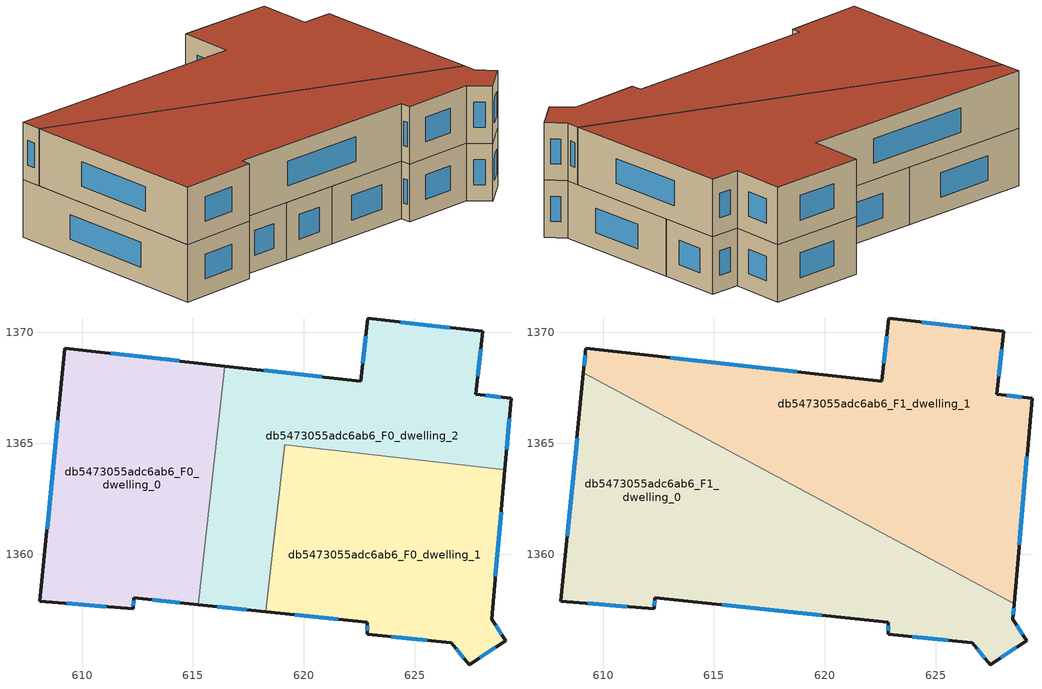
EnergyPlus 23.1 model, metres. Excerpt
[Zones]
db5473055adc6ab6_F0_dwelling_0
 floor ground (EU_floor_Construction): 616.44,1368.49 615.24,1357.72 612.34,1358.03 612.3,1357.55 608.1,1357.87 609.23,1369.3 z0
 wall outside (EU_wall_Construction): 616.44,1368.49 609.23,1369.3 608.1,1357.87 612.3,1357.55 612.34,1358.03 615.24,1357.72 z0:3
 wall to db5473055adc6ab6_F0_dwelling_2 (EU_wall_Construction): 615.24,1357.72 616.44,1368.49 z0:3
 window (EU_Window_Construction): 609.3,1357.78 611.1,1357.64 / 608.91,1366.03 608.42,1361.13 / 614.38,1368.72 611.29,1369.06 / 613.17,1357.94 614.41,1357.81 / 612.31,1357.68 612.33,1357.89 z0.86:2.14
db5473055adc6ab6_F0_dwelling_1
 floor ground (EU_floor_Construction): 629.07,1363.82 628.48,1357.06 629.11,1356.1 627.46,1355.02 626.65,1356.01 622.86,1356.39 622.87,1356.92 618.3,1357.4 619.14,1364.93 z0
 wall outside (EU_wall_Construction): 618.3,1357.4 622.87,1356.92 622.86,1356.39 626.65,1356.01 627.46,1355.02 629.11,1356.1 628.48,1357.06 629.07,1363.82 z0:3
 wall to db5473055adc6ab6_F0_dwelling_2 (EU_wall_Construction): 629.07,1363.82 619.14,1364.93 618.3,1357.4 z0:3
 window (EU_Window_Construction): 623.95,1356.28 625.57,1356.12 / 622.87,1356.77 622.87,1356.54 / 619.6,1357.26 621.56,1357.06 / 628.65,1358.99 628.9,1361.89 / 628.93,1356.38 628.66,1356.79 / 627.93,1355.33 628.64,1355.79 / 626.88,1355.73 627.23,1355.31 z0.86:2.14
db5473055adc6ab6_F0_dwelling_2
 floor ground (EU_floor_Construction): 628.07,1370.05 627.76,1367.21 629.35,1367.04 629.07,1363.82 619.14,1364.93 618.3,1357.4 615.24,1357.72 616.44,1368.49 622.58,1367.8 622.89,1370.63 z0
 wall outside (EU_wall_Construction): 629.07,1363.82 629.35,1367.04 627.76,1367.21 628.07,1370.05 622.89,1370.63 622.58,1367.8 616.44,1368.49 / 615.24,1357.72 618.3,1357.4 z0:3
 window (EU_Window_Construction): 629.15,1364.74 629.27,1366.12 / 616.11,1357.63 617.42,1357.49 / 620.82,1367.99 618.2,1368.29 / 622.8,1369.82 622.67,1368.61 / 626.59,1370.22 624.37,1370.47 / 627.85,1368.03 627.98,1369.24 / 628.9,1367.09 628.21,1367.16 z0.86:2.14
db5473055adc6ab6_F1_dwelling_0
 floor to db5473055adc6ab6_F0_dwelling_0 (EU_floor_Construction): 616,1364.49 615.24,1357.72 612.34,1358.03 612.3,1357.55 608.1,1357.87 609.12,1368.18 z3
 floor to db5473055adc6ab6_F0_dwelling_1 (EU_floor_Construction): 628.54,1357.77 628.48,1357.06 629.11,1356.1 627.46,1355.02 626.65,1356.01 622.86,1356.39 622.87,1356.92 618.3,1357.4 618.92,1362.93 z3
 floor to db5473055adc6ab6_F0_dwelling_2 (EU_floor_Construction): 618.92,1362.93 618.3,1357.4 615.24,1357.72 616,1364.49 z3
 wall outside (EU_wall_Construction): 609.12,1368.18 608.1,1357.87 612.3,1357.55 612.34,1358.03 622.87,1356.92 622.86,1356.39 626.65,1356.01 627.46,1355.02 629.11,1356.1 628.48,1357.06 628.54,1357.76 z3:6
 wall to db5473055adc6ab6_F1_dwelling_1 (EU_wall_Construction): 628.54,1357.76 609.12,1368.18 z3:6
 window (EU_Window_Construction): 626.88,1355.73 627.23,1355.31 / 623.95,1356.28 625.57,1356.12 / 622.87,1356.77 622.87,1356.54 / 615.35,1357.71 619.86,1357.24 / 612.31,1357.68 612.33,1357.89 / 609.3,1357.78 611.1,1357.64 / 608.83,1365.24 608.39,1360.82 / 628.5,1357.26 628.52,1357.56 / 628.93,1356.38 628.66,1356.79 / 627.93,1355.33 628.64,1355.79 z3.86:5.14
 roof outside (EU_roof_Construction): 629.11,1356.1 628.48,1357.06 628.54,1357.76 609.12,1368.18 608.1,1357.87 612.3,1357.55 612.34,1358.03 622.87,1356.92 622.86,1356.39 626.65,1356.01 627.46,1355.02 z6
db5473055adc6ab6_F1_dwelling_1
 floor to db5473055adc6ab6_F0_dwelling_2 (EU_floor_Construction): 628.07,1370.05 627.76,1367.21 629.35,1367.04 629.07,1363.82 619.14,1364.93 618.92,1362.93 616,1364.49 616.44,1368.49 622.58,1367.8 622.89,1370.63 z3
 floor to db5473055adc6ab6_F0_dwelling_0 (EU_floor_Construction): 616.44,1368.49 616,1364.49 609.12,1368.18 609.23,1369.3 z3
 floor to db5473055adc6ab6_F0_dwelling_1 (EU_floor_Construction): 629.07,1363.82 628.54,1357.77 618.92,1362.93 619.14,1364.93 z3
 wall outside (EU_wall_Construction): 628.54,1357.76 629.35,1367.04 627.76,1367.21 628.07,1370.05 622.89,1370.63 622.58,1367.8 609.23,1369.3 609.12,1368.18 z3:6
 window (EU_Window_Construction): 628.9,1367.09 628.21,1367.16 / 628.77,1360.41 629.12,1364.39 / 609.19,1368.98 609.15,1368.5 / 618.76,1368.23 613.04,1368.87 / 622.8,1369.82 622.67,1368.61 / 626.59,1370.22 624.37,1370.47 / 627.85,1368.03 627.98,1369.24 z3.86:5.14
 roof outside (EU_roof_Construction): 628.54,1357.76 629.35,1367.04 627.76,1367.21 628.07,1370.05 622.89,1370.63 622.58,1367.8 609.23,1369.3 609.12,1368.18 z6
[Building]
EU S2 Campaign: North Axis=0; Terrain=City; Solar Distribution=FullExterior
[Site:Location]
Helsinki-Vantaa.AP: Latitude=60.317; Longitude=24.963; Time Zone=2; Elevation=54.6
[SizingPeriod:WeatherFileDays]
AnnualSizingPeriod: Begin Month=1; Begin Day of Month=1; End Month=12; End Day of Month=31; Day of Week for Start Day=Monday; Use Weather File Daylight Saving Period=No; Use Weather File Rain and Snow Indicators=No
[MATERIAL]
EU_InternalMass_Material: Roughness=MediumRough; Thickness=0.1; Conductivity=1; Density=1800; Specific Heat=900; Thermal Absorptance=0.9; Solar Absorptance=0.7; Visible Absorptance=0.7
[MATERIAL:NOMASS] Roughness=MediumRough; Thermal Absorptance=0.9; Solar Absorptance=0.7; Visible Absorptance=0.7
Name | Thermal Resistance
EU_wall_NoMass | 1.10183
EU_roof_NoMass; EU_floor_NoMass | 1.70606
[WINDOWMATERIAL:SIMPLEGLAZINGSYSTEM]
EU_Window_SimpleGlazing: UFactor=3.11035; Solar Heat Gain Coefficient=0.8; Visible Transmittance=0.8
[CONSTRUCTION]
EU_wall_Construction: EU_wall_NoMass
EU_roof_Construction: EU_roof_NoMass
EU_floor_Construction: EU_floor_NoMass
EU_Window_Construction: EU_Window_SimpleGlazing
EU_InternalMass_Construction: EU_InternalMass_Material
[ZONE] Type=1; Multiplier=1; Ceiling Height=autocalculate; Floor Area=autocalculate; Part of Total Floor Area=Yes
Name | Volume
db5473055adc6ab6_F0_dwelling_0 | 240.911
db5473055adc6ab6_F1_dwelling_0; db5473055adc6ab6_F1_dwelling_1 | 361.381
db5473055adc6ab6_F0_dwelling_1 | 240.929
db5473055adc6ab6_F0_dwelling_2 | 240.907
[INTERNALMASS] Construction=EU_InternalMass_Construction
Name | Zone or ZoneList | Surface Area
db5473055adc6ab6_F0_dwelling_0_EU_InternalMass | db5473055adc6ab6_F0_dwelling_0 | 80.3021
db5473055adc6ab6_F0_dwelling_1_EU_InternalMass | db5473055adc6ab6_F0_dwelling_1 | 80.3118
db5473055adc6ab6_F0_dwelling_2_EU_InternalMass | db5473055adc6ab6_F0_dwelling_2 | 80.302
db5473055adc6ab6_F1_dwelling_0_EU_InternalMass | db5473055adc6ab6_F1_dwelling_0 | 120.46
db5473055adc6ab6_F1_dwelling_1_EU_InternalMass | db5473055adc6ab6_F1_dwelling_1 | 120.46
[OTHEREQUIPMENT] Fuel Type=Electricity; Design Level Calculation Method=Watts/Area; Power per Zone Floor Area=1; Fraction Latent=0; Fraction Radiant=0; Fraction Lost=0; Carbon Dioxide Generation Rate=0; EndUse Subcategory=EU_Step8_InternalGains
Name | Zone or ZoneList or Space or SpaceList | Schedule
EU_Step8_InternalGain_db5473055adc6ab6_F0_dwelling_0_f000 | db5473055adc6ab6_F0_dwelling_0 | EU_Step8_GainSchedule_db5473055adc6ab6_F0_dwelling_0_f000
EU_Step8_InternalGain_db5473055adc6ab6_F0_dwelling_1_f000 | db5473055adc6ab6_F0_dwelling_1 | EU_Step8_GainSchedule_db5473055adc6ab6_F0_dwelling_1_f000
EU_Step8_InternalGain_db5473055adc6ab6_F0_dwelling_2_f000 | db5473055adc6ab6_F0_dwelling_2 | EU_Step8_GainSchedule_db5473055adc6ab6_F0_dwelling_2_f000
EU_Step8_InternalGain_db5473055adc6ab6_F1_dwelling_0_f000 | db5473055adc6ab6_F1_dwelling_0 | EU_Step8_GainSchedule_db5473055adc6ab6_F1_dwelling_0_f000
EU_Step8_InternalGain_db5473055adc6ab6_F1_dwelling_1_f000 | db5473055adc6ab6_F1_dwelling_1 | EU_Step8_GainSchedule_db5473055adc6ab6_F1_dwelling_1_f000
[ZONEVENTILATION:DESIGNFLOWRATE] Schedule=EU_AlwaysOn; Design Flow Rate Calculation Method=AirChanges/Hour; Air Changes per Hour=0.756316; Ventilation Type=Natural; Fan Pressure Rise=0; Fan Total Efficiency=1; Constant Term Coefficient=1; Temperature Term Coefficient=0; Velocity Term Coefficient=0; Velocity Squared Term Coefficient=0; Minimum Indoor Temperature=-100; Maximum Indoor Temperature=100; Delta Temperature=-100; Minimum Outdoor Temperature=-100; Maximum Outdoor Temperature=100; Maximum Wind Speed=40
Name | Zone or ZoneList or Space or SpaceList
EU_ConstantAir_db5473055adc6ab6_F0_dwelling_0 | db5473055adc6ab6_F0_dwelling_0
EU_ConstantAir_db5473055adc6ab6_F0_dwelling_1 | db5473055adc6ab6_F0_dwelling_1
EU_ConstantAir_db5473055adc6ab6_F0_dwelling_2 | db5473055adc6ab6_F0_dwelling_2
EU_ConstantAir_db5473055adc6ab6_F1_dwelling_0 | db5473055adc6ab6_F1_dwelling_0
EU_ConstantAir_db5473055adc6ab6_F1_dwelling_1 | db5473055adc6ab6_F1_dwelling_1
[HVACTEMPLATE:THERMOSTAT] Constant Heating Setpoint=20; Constant Cooling Setpoint=50
EU_HeatOnly_db5473055adc6ab6_F0_dwelling_0; EU_HeatOnly_db5473055adc6ab6_F0_dwelling_1; EU_HeatOnly_db5473055adc6ab6_F0_dwelling_2; EU_HeatOnly_db5473055adc6ab6_F1_dwelling_0; EU_HeatOnly_db5473055adc6ab6_F1_dwelling_1
[HVACTEMPLATE:ZONE:IDEALLOADSAIRSYSTEM] System Availability Schedule=EU_AlwaysOn; Maximum Heating Supply Air Temperature=50; Minimum Cooling Supply Air Temperature=13; Maximum Heating Supply Air Humidity Ratio=0.0156; Minimum Cooling Supply Air Humidity Ratio=0.0077; Heating Limit=NoLimit; Cooling Limit=NoLimit; Heating Availability Schedule=EU_AlwaysOn; Cooling Availability Schedule=EU_CoolingOff; Dehumidification Control Type=ConstantSensibleHeatRatio; Cooling Sensible Heat Ratio=0.7; Dehumidification Setpoint=60; Humidification Control Type=None; Humidification Setpoint=30; Outdoor Air Method=None; Outdoor Air Flow Rate per Person=0.00944; Outdoor Air Flow Rate per Zone Floor Area=0; Outdoor Air Flow Rate per Zone=0; Demand Controlled Ventilation Type=None; Outdoor Air Economizer Type=NoEconomizer; Heat Recovery Type=None; Sensible Heat Recovery Effectiveness=0.7; Latent Heat Recovery Effectiveness=0.65
Name | Template Thermostat
db5473055adc6ab6_F0_dwelling_0 | EU_HeatOnly_db5473055adc6ab6_F0_dwelling_0
db5473055adc6ab6_F0_dwelling_1 | EU_HeatOnly_db5473055adc6ab6_F0_dwelling_1
db5473055adc6ab6_F0_dwelling_2 | EU_HeatOnly_db5473055adc6ab6_F0_dwelling_2
db5473055adc6ab6_F1_dwelling_0 | EU_HeatOnly_db5473055adc6ab6_F1_dwelling_0
db5473055adc6ab6_F1_dwelling_1 | EU_HeatOnly_db5473055adc6ab6_F1_dwelling_1
[SIZING:ZONE] Zone Cooling Design Supply Air Temperature Input Method=SupplyAirTemperature; Zone Cooling Design Supply Air Temperature=13; Zone Heating Design Supply Air Temperature Input Method=SupplyAirTemperature; Zone Heating Design Supply Air Temperature=50; Zone Cooling Design Supply Air Humidity Ratio=0.008; Zone Heating Design Supply Air Humidity Ratio=0.008; Cooling Design Air Flow Method=DesignDay; Cooling Design Air Flow Rate=0; Cooling Minimum Air Flow per Zone Floor Area=0.000762; Cooling Minimum Air Flow=0; Cooling Minimum Air Flow Fraction=0.2; Heating Design Air Flow Method=DesignDay; Heating Design Air Flow Rate=0; Heating Maximum Air Flow per Zone Floor Area=0.002032; Heating Maximum Air Flow=0.141576; Heating Maximum Air Flow Fraction=0.3; Account for Dedicated Outdoor Air System=No; Dedicated Outdoor Air System Control Strategy=NeutralSupplyAir; Dedicated Outdoor Air Low Setpoint Temperature for Design=autosize; Dedicated Outdoor Air High Setpoint Temperature for Design=autosize; Zone Load Sizing Method=Sensible Load Only No Latent Load; Zone Latent Cooling Design Supply Air Humidity Ratio Input Method=HumidityRatioDifference; Zone Cooling Design Supply Air Humidity Ratio Difference=0.005; Zone Latent Heating Design Supply Air Humidity Ratio Input Method=HumidityRatioDifference; Zone Humidification Design Supply Air Humidity Ratio Difference=0.005
db5473055adc6ab6_F0_dwelling_0; db5473055adc6ab6_F0_dwelling_1; db5473055adc6ab6_F0_dwelling_2; db5473055adc6ab6_F1_dwelling_0; db5473055adc6ab6_F1_dwelling_1
[SCHEDULE:CONSTANT]
Name | Hourly Value
EU_AlwaysOn | 1
EU_CoolingOff | 0
[SCHEDULE:FILE] Column Number=1; Rows to Skip at Top=0; Number of Hours of Data=8760; Column Separator=Comma; Interpolate to Timestep=No; Minutes per Item=60; Adjust Schedule for Daylight Savings=Yes
Name | File
EU_Step8_GainSchedule_db5473055adc6ab6_F0_dwelling_0_f000 | ../../schedules/db5473055adc6ab6/db5473055adc6ab6_F0_dwelling_0_f000_gain.csv
EU_Step8_GainSchedule_db5473055adc6ab6_F0_dwelling_1_f000 | ../../schedules/db5473055adc6ab6/db5473055adc6ab6_F0_dwelling_1_f000_gain.csv
EU_Step8_GainSchedule_db5473055adc6ab6_F0_dwelling_2_f000 | ../../schedules/db5473055adc6ab6/db5473055adc6ab6_F0_dwelling_2_f000_gain.csv
EU_Step8_GainSchedule_db5473055adc6ab6_F1_dwelling_0_f000 | ../../schedules/db5473055adc6ab6/db5473055adc6ab6_F1_dwelling_0_f000_gain.csv
EU_Step8_GainSchedule_db5473055adc6ab6_F1_dwelling_1_f000 | ../../schedules/db5473055adc6ab6/db5473055adc6ab6_F1_dwelling_1_f000_gain.csv
